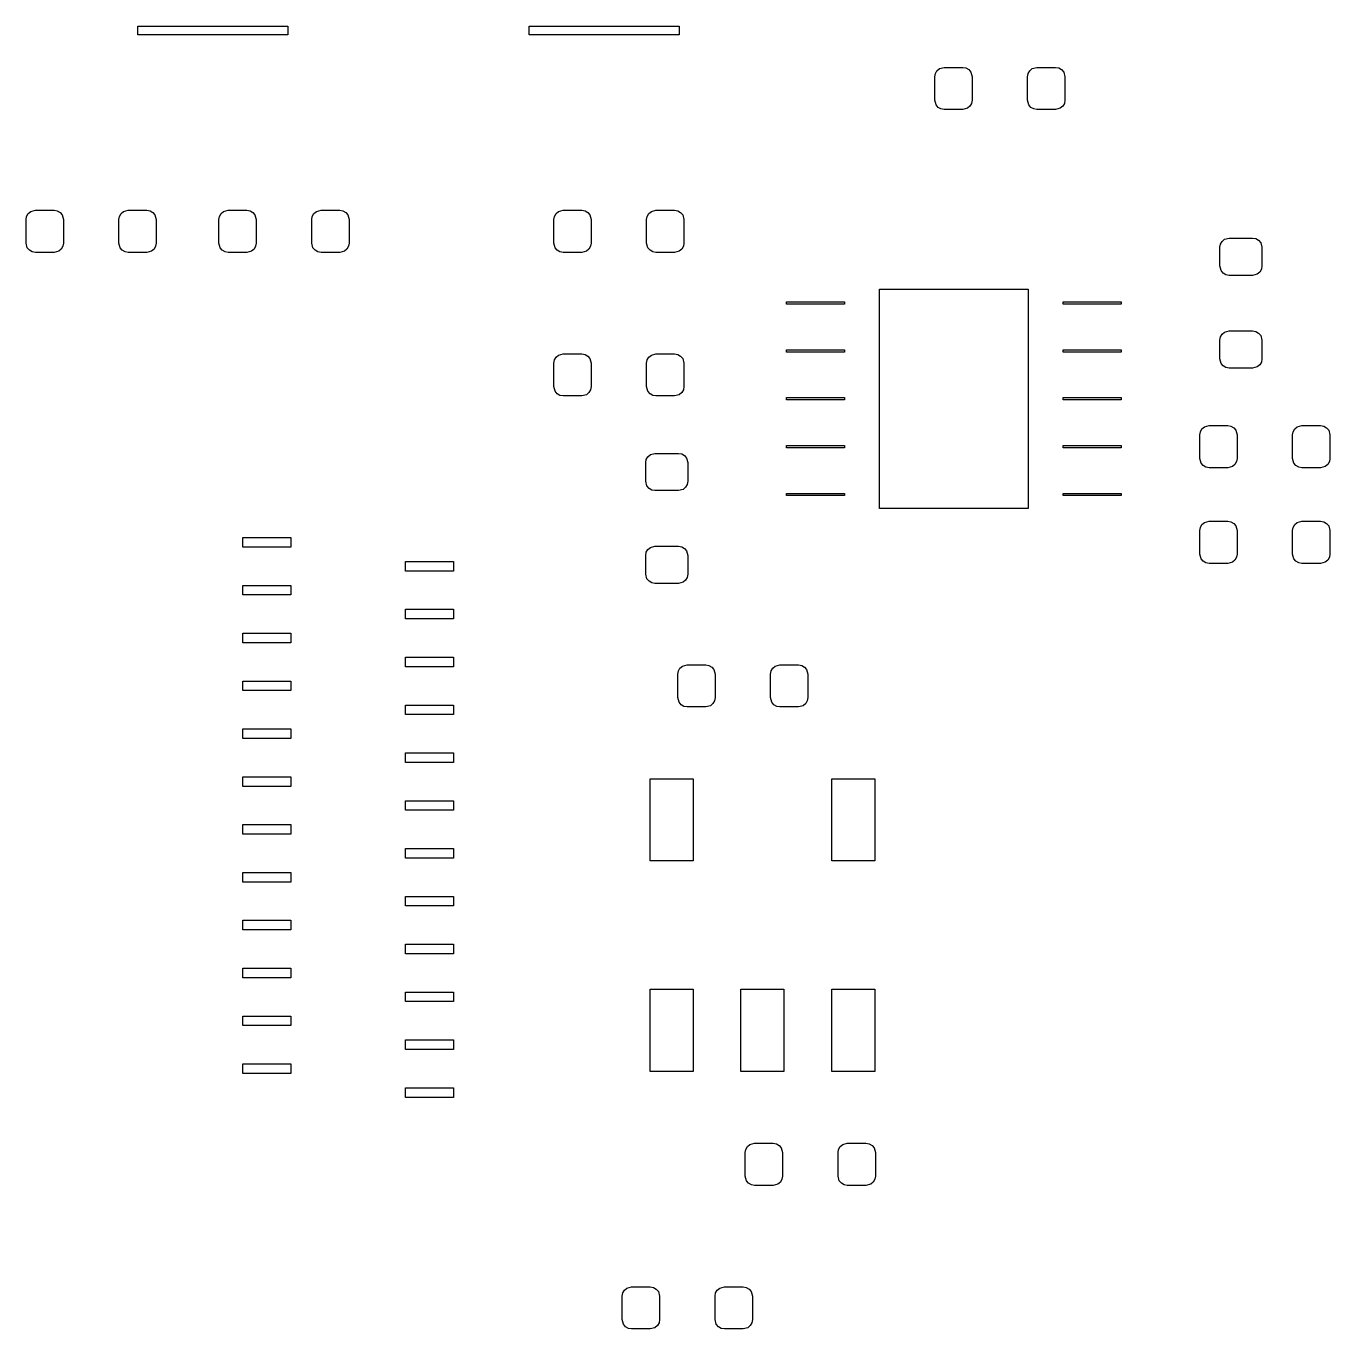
# Model space of a CAD drawing. Extents: x 104.3 to 170.7, y -125.2 to -97.2.
# Drawn here: x 157.03 to 170.66, y -124.83 to -111.22 of the extents above; entities that cross this region are included whole.
import ezdxf

# ---------------------------------------------------------------- set-up
doc = ezdxf.new("R2010")
doc.units = 0
doc.header["$MEASUREMENT"] = 0
doc.layers.add('BLACK', color=7, linetype='CONTINUOUS')

msp = doc.modelspace()

# ---------------------------------------------------------------- linework, layer by layer
at = {"layer": 'BLACK', "linetype": 'CONTINUOUS'}
for p, q in [((158.202, -111.305), (158.202, -111.215)), ((158.202, -111.215), (159.769, -111.215)), ((159.769, -111.305), (158.202, -111.305)), ((159.769, -111.215), (159.769, -111.305)), ((162.291, -111.305), (162.291, -111.215)), ((162.291, -111.215), (163.858, -111.215)), ((163.858, -111.305), (162.291, -111.305)), ((163.858, -111.215), (163.858, -111.305)), ((166.531, -111.745), (166.537, -111.712)), ((166.537, -111.712), (166.554, -111.682)), ((166.554, -111.682), (166.58, -111.66)), ((166.58, -111.66), (166.628, -111.647)), ((166.628, -111.647), (166.823, -111.647)), ((166.823, -111.647), (166.857, -111.653)), ((166.857, -111.653), (166.886, -111.67)), ((166.886, -111.67), (166.908, -111.696)), ((166.908, -111.696), (166.921, -111.745)), ((167.501, -111.745), (167.507, -111.712)), ((167.507, -111.712), (167.524, -111.682)), ((167.524, -111.682), (167.55, -111.66)), ((167.55, -111.66), (167.598, -111.647)), ((167.598, -111.647), (167.793, -111.647)), ((167.793, -111.647), (167.827, -111.653)), ((167.827, -111.653), (167.856, -111.67)), ((167.856, -111.67), (167.878, -111.696)), ((167.878, -111.696), (167.891, -111.745)), ((166.531, -111.99), (166.531, -111.745)), ((166.921, -111.745), (166.921, -111.99)), ((167.501, -111.99), (167.501, -111.745)), ((167.891, -111.745), (167.891, -111.99)), ((166.544, -112.039), (166.531, -111.99)), ((166.921, -111.99), (166.915, -112.023)), ((167.514, -112.039), (167.501, -111.99)), ((167.891, -111.99), (167.885, -112.023)), ((166.566, -112.065), (166.544, -112.039)), ((166.595, -112.081), (166.566, -112.065)), ((166.628, -112.087), (166.595, -112.081)), ((166.823, -112.087), (166.628, -112.087)), ((166.872, -112.074), (166.823, -112.087)), ((166.898, -112.053), (166.872, -112.074)), ((166.915, -112.023), (166.898, -112.053)), ((167.536, -112.065), (167.514, -112.039)), ((167.565, -112.081), (167.536, -112.065)), ((167.598, -112.087), (167.565, -112.081)), ((167.793, -112.087), (167.598, -112.087)), ((167.842, -112.074), (167.793, -112.087)), ((167.868, -112.053), (167.842, -112.074)), ((167.885, -112.023), (167.868, -112.053)), ((157.035, -113.237), (157.041, -113.204)), ((157.041, -113.204), (157.058, -113.175)), ((157.058, -113.175), (157.084, -113.153)), ((157.084, -113.153), (157.132, -113.14)), ((157.132, -113.14), (157.327, -113.14)), ((157.327, -113.14), (157.361, -113.146)), ((157.361, -113.146), (157.39, -113.163)), ((157.39, -113.163), (157.412, -113.189)), ((157.412, -113.189), (157.425, -113.237)), ((158.005, -113.237), (158.011, -113.204)), ((158.011, -113.204), (158.028, -113.175)), ((158.028, -113.175), (158.054, -113.153)), ((158.054, -113.153), (158.102, -113.14)), ((158.102, -113.14), (158.297, -113.14)), ((158.297, -113.14), (158.331, -113.146)), ((158.331, -113.146), (158.36, -113.163)), ((158.36, -113.163), (158.382, -113.189)), ((158.382, -113.189), (158.395, -113.237)), ((159.05, -113.237), (159.056, -113.204)), ((159.056, -113.204), (159.073, -113.175)), ((159.073, -113.175), (159.099, -113.153)), ((159.099, -113.153), (159.147, -113.14)), ((159.147, -113.14), (159.343, -113.14)), ((159.343, -113.14), (159.376, -113.146)), ((159.376, -113.146), (159.405, -113.163)), ((159.405, -113.163), (159.427, -113.189)), ((159.427, -113.189), (159.44, -113.237)), ((160.02, -113.237), (160.026, -113.204)), ((160.026, -113.204), (160.043, -113.175)), ((160.043, -113.175), (160.069, -113.153)), ((160.069, -113.153), (160.118, -113.14)), ((160.118, -113.14), (160.312, -113.14)), ((160.312, -113.14), (160.346, -113.146)), ((160.346, -113.146), (160.375, -113.163)), ((160.375, -113.163), (160.397, -113.189)), ((160.397, -113.189), (160.41, -113.237)), ((162.55, -113.237), (162.556, -113.204)), ((162.556, -113.204), (162.573, -113.175)), ((162.573, -113.175), (162.599, -113.153)), ((162.599, -113.153), (162.647, -113.14)), ((162.647, -113.14), (162.843, -113.14)), ((162.843, -113.14), (162.876, -113.146)), ((162.876, -113.146), (162.905, -113.163)), ((162.905, -113.163), (162.927, -113.189)), ((162.927, -113.189), (162.94, -113.237)), ((163.52, -113.237), (163.526, -113.204)), ((163.526, -113.204), (163.543, -113.175)), ((163.543, -113.175), (163.569, -113.153)), ((163.569, -113.153), (163.617, -113.14)), ((163.617, -113.14), (163.812, -113.14)), ((163.812, -113.14), (163.846, -113.146)), ((163.846, -113.146), (163.875, -113.163)), ((163.875, -113.163), (163.897, -113.189)), ((163.897, -113.189), (163.91, -113.237)), ((157.035, -113.483), (157.035, -113.237)), ((157.425, -113.237), (157.425, -113.483)), ((158.005, -113.483), (158.005, -113.237)), ((158.395, -113.237), (158.395, -113.483)), ((159.05, -113.483), (159.05, -113.237)), ((159.44, -113.237), (159.44, -113.483)), ((160.02, -113.483), (160.02, -113.237)), ((160.41, -113.237), (160.41, -113.483)), ((162.55, -113.483), (162.55, -113.237)), ((162.94, -113.237), (162.94, -113.483)), ((163.52, -113.483), (163.52, -113.237)), ((163.91, -113.237), (163.91, -113.483)), ((157.048, -113.531), (157.035, -113.483)), ((157.425, -113.483), (157.419, -113.516)), ((158.018, -113.531), (158.005, -113.483)), ((158.395, -113.483), (158.389, -113.516)), ((159.063, -113.531), (159.05, -113.483)), ((159.44, -113.483), (159.434, -113.516)), ((160.033, -113.531), (160.02, -113.483)), ((160.41, -113.483), (160.404, -113.516)), ((162.563, -113.531), (162.55, -113.483)), ((162.94, -113.483), (162.934, -113.516)), ((163.533, -113.531), (163.52, -113.483)), ((163.91, -113.483), (163.904, -113.516)), ((169.51, -113.527), (169.516, -113.494)), ((169.516, -113.494), (169.533, -113.465)), ((169.533, -113.465), (169.559, -113.443)), ((169.559, -113.443), (169.607, -113.43)), ((169.607, -113.43), (169.852, -113.43)), ((169.852, -113.43), (169.886, -113.436)), ((169.886, -113.436), (169.915, -113.453)), ((169.915, -113.453), (169.937, -113.479)), ((169.937, -113.479), (169.95, -113.527)), ((157.07, -113.557), (157.048, -113.531)), ((157.099, -113.574), (157.07, -113.557)), ((157.132, -113.58), (157.099, -113.574)), ((157.327, -113.58), (157.132, -113.58)), ((157.376, -113.567), (157.327, -113.58)), ((157.402, -113.545), (157.376, -113.567)), ((157.419, -113.516), (157.402, -113.545)), ((158.04, -113.557), (158.018, -113.531)), ((158.069, -113.574), (158.04, -113.557)), ((158.102, -113.58), (158.069, -113.574)), ((158.297, -113.58), (158.102, -113.58)), ((158.346, -113.567), (158.297, -113.58)), ((158.372, -113.545), (158.346, -113.567)), ((158.389, -113.516), (158.372, -113.545)), ((159.085, -113.557), (159.063, -113.531)), ((159.114, -113.574), (159.085, -113.557)), ((159.147, -113.58), (159.114, -113.574)), ((159.343, -113.58), (159.147, -113.58)), ((159.391, -113.567), (159.343, -113.58)), ((159.417, -113.545), (159.391, -113.567)), ((159.434, -113.516), (159.417, -113.545)), ((160.055, -113.557), (160.033, -113.531)), ((160.084, -113.574), (160.055, -113.557)), ((160.118, -113.58), (160.084, -113.574)), ((160.312, -113.58), (160.118, -113.58)), ((160.361, -113.567), (160.312, -113.58)), ((160.387, -113.545), (160.361, -113.567)), ((160.404, -113.516), (160.387, -113.545)), ((162.585, -113.557), (162.563, -113.531)), ((162.614, -113.574), (162.585, -113.557)), ((162.647, -113.58), (162.614, -113.574)), ((162.843, -113.58), (162.647, -113.58)), ((162.891, -113.567), (162.843, -113.58)), ((162.917, -113.545), (162.891, -113.567)), ((162.934, -113.516), (162.917, -113.545)), ((163.555, -113.557), (163.533, -113.531)), ((163.584, -113.574), (163.555, -113.557)), ((163.617, -113.58), (163.584, -113.574)), ((163.812, -113.58), (163.617, -113.58)), ((163.861, -113.567), (163.812, -113.58)), ((163.887, -113.545), (163.861, -113.567)), ((163.904, -113.516), (163.887, -113.545)), ((169.51, -113.722), (169.51, -113.527)), ((169.95, -113.527), (169.95, -113.722)), ((169.523, -113.771), (169.51, -113.722)), ((169.944, -113.756), (169.927, -113.785)), ((169.95, -113.722), (169.944, -113.756)), ((169.545, -113.797), (169.523, -113.771)), ((169.574, -113.814), (169.545, -113.797)), ((169.607, -113.82), (169.574, -113.814)), ((169.852, -113.82), (169.607, -113.82)), ((169.901, -113.807), (169.852, -113.82)), ((169.927, -113.785), (169.901, -113.807)), ((165.954, -116.255), (165.954, -113.965)), ((165.954, -113.965), (167.506, -113.965)), ((167.506, -113.965), (167.506, -116.255)), ((164.981, -114.122), (164.981, -114.098)), ((164.981, -114.098), (165.589, -114.098)), ((165.589, -114.122), (164.981, -114.122)), ((165.589, -114.098), (165.589, -114.122)), ((167.871, -114.122), (167.871, -114.098)), ((167.871, -114.098), (168.479, -114.098)), ((168.479, -114.122), (167.871, -114.122)), ((168.479, -114.098), (168.479, -114.122)), ((169.516, -114.464), (169.533, -114.435)), ((169.533, -114.435), (169.559, -114.413)), ((169.559, -114.413), (169.607, -114.4)), ((169.607, -114.4), (169.852, -114.4)), ((169.852, -114.4), (169.886, -114.406)), ((169.886, -114.406), (169.915, -114.423)), ((169.915, -114.423), (169.937, -114.449)), ((169.937, -114.449), (169.95, -114.497)), ((169.51, -114.497), (169.516, -114.464)), ((169.51, -114.692), (169.51, -114.497)), ((169.95, -114.497), (169.95, -114.692)), ((162.55, -114.737), (162.556, -114.704)), ((162.556, -114.704), (162.573, -114.675)), ((162.573, -114.675), (162.599, -114.653)), ((162.599, -114.653), (162.647, -114.64)), ((162.647, -114.64), (162.843, -114.64)), ((162.843, -114.64), (162.876, -114.646)), ((162.876, -114.646), (162.905, -114.663)), ((162.905, -114.663), (162.927, -114.689)), ((162.927, -114.689), (162.94, -114.737)), ((163.52, -114.737), (163.526, -114.704)), ((163.526, -114.704), (163.543, -114.675)), ((163.543, -114.675), (163.569, -114.653)), ((163.569, -114.653), (163.617, -114.64)), ((163.617, -114.64), (163.812, -114.64)), ((163.812, -114.64), (163.846, -114.646)), ((163.846, -114.646), (163.875, -114.663)), ((163.875, -114.663), (163.897, -114.689)), ((163.897, -114.689), (163.91, -114.737)), ((164.981, -114.622), (164.981, -114.598)), ((164.981, -114.598), (165.589, -114.598)), ((165.589, -114.622), (164.981, -114.622)), ((165.589, -114.598), (165.589, -114.622)), ((167.871, -114.622), (167.871, -114.598)), ((167.871, -114.598), (168.479, -114.598)), ((168.479, -114.622), (167.871, -114.622)), ((168.479, -114.598), (168.479, -114.622)), ((169.523, -114.741), (169.51, -114.692)), ((169.95, -114.692), (169.944, -114.726)), ((162.55, -114.983), (162.55, -114.737)), ((162.94, -114.737), (162.94, -114.983)), ((163.52, -114.983), (163.52, -114.737)), ((163.91, -114.737), (163.91, -114.983)), ((169.545, -114.767), (169.523, -114.741)), ((169.574, -114.784), (169.545, -114.767)), ((169.607, -114.79), (169.574, -114.784)), ((169.852, -114.79), (169.607, -114.79)), ((169.901, -114.777), (169.852, -114.79)), ((169.927, -114.755), (169.901, -114.777)), ((169.944, -114.726), (169.927, -114.755)), ((162.563, -115.031), (162.55, -114.983)), ((162.94, -114.983), (162.934, -115.016)), ((163.533, -115.031), (163.52, -114.983)), ((163.91, -114.983), (163.904, -115.016)), ((162.585, -115.057), (162.563, -115.031)), ((162.614, -115.074), (162.585, -115.057)), ((162.647, -115.08), (162.614, -115.074)), ((162.843, -115.08), (162.647, -115.08)), ((162.891, -115.067), (162.843, -115.08)), ((162.917, -115.045), (162.891, -115.067)), ((162.934, -115.016), (162.917, -115.045)), ((163.555, -115.057), (163.533, -115.031)), ((163.584, -115.074), (163.555, -115.057)), ((163.617, -115.08), (163.584, -115.074)), ((163.812, -115.08), (163.617, -115.08)), ((163.861, -115.067), (163.812, -115.08)), ((163.887, -115.045), (163.861, -115.067)), ((163.904, -115.016), (163.887, -115.045)), ((164.981, -115.122), (164.981, -115.098)), ((164.981, -115.098), (165.589, -115.098)), ((165.589, -115.122), (164.981, -115.122)), ((165.589, -115.098), (165.589, -115.122)), ((167.871, -115.122), (167.871, -115.098)), ((167.871, -115.098), (168.479, -115.098)), ((168.479, -115.122), (167.871, -115.122)), ((168.479, -115.098), (168.479, -115.122)), ((169.323, -115.425), (169.349, -115.403)), ((169.349, -115.403), (169.397, -115.39)), ((169.397, -115.39), (169.593, -115.39)), ((169.593, -115.39), (169.626, -115.396)), ((169.626, -115.396), (169.655, -115.413)), ((170.293, -115.425), (170.319, -115.403)), ((170.319, -115.403), (170.367, -115.39)), ((170.367, -115.39), (170.562, -115.39)), ((170.562, -115.39), (170.596, -115.396)), ((170.596, -115.396), (170.625, -115.413)), ((169.3, -115.487), (169.306, -115.454)), ((169.3, -115.733), (169.3, -115.487)), ((169.306, -115.454), (169.323, -115.425)), ((169.655, -115.413), (169.677, -115.439)), ((169.677, -115.439), (169.69, -115.487)), ((169.69, -115.487), (169.69, -115.733)), ((170.27, -115.487), (170.276, -115.454)), ((170.27, -115.733), (170.27, -115.487)), ((170.276, -115.454), (170.293, -115.425)), ((170.625, -115.413), (170.647, -115.439)), ((170.647, -115.439), (170.66, -115.487)), ((170.66, -115.487), (170.66, -115.733)), ((164.981, -115.622), (164.981, -115.598)), ((164.981, -115.598), (165.589, -115.598)), ((165.589, -115.622), (164.981, -115.622)), ((165.589, -115.598), (165.589, -115.622)), ((167.871, -115.622), (167.871, -115.598)), ((167.871, -115.598), (168.479, -115.598)), ((168.479, -115.622), (167.871, -115.622)), ((168.479, -115.598), (168.479, -115.622)), ((163.51, -115.777), (163.516, -115.744)), ((163.51, -115.972), (163.51, -115.777)), ((163.516, -115.744), (163.533, -115.715)), ((163.533, -115.715), (163.559, -115.693)), ((163.559, -115.693), (163.607, -115.68)), ((163.607, -115.68), (163.852, -115.68)), ((163.852, -115.68), (163.886, -115.686)), ((163.886, -115.686), (163.915, -115.703)), ((163.915, -115.703), (163.937, -115.729)), ((163.937, -115.729), (163.95, -115.777)), ((163.95, -115.777), (163.95, -115.972)), ((169.313, -115.781), (169.3, -115.733)), ((169.335, -115.807), (169.313, -115.781)), ((169.364, -115.824), (169.335, -115.807)), ((169.667, -115.795), (169.641, -115.817)), ((169.684, -115.766), (169.667, -115.795)), ((169.69, -115.733), (169.684, -115.766)), ((170.283, -115.781), (170.27, -115.733)), ((170.305, -115.807), (170.283, -115.781)), ((170.334, -115.824), (170.305, -115.807)), ((170.637, -115.795), (170.611, -115.817)), ((170.654, -115.766), (170.637, -115.795)), ((170.66, -115.733), (170.654, -115.766)), ((169.397, -115.83), (169.364, -115.824)), ((169.593, -115.83), (169.397, -115.83)), ((169.641, -115.817), (169.593, -115.83)), ((170.367, -115.83), (170.334, -115.824)), ((170.562, -115.83), (170.367, -115.83)), ((170.611, -115.817), (170.562, -115.83)), ((163.523, -116.021), (163.51, -115.972)), ((163.545, -116.047), (163.523, -116.021)), ((163.574, -116.064), (163.545, -116.047)), ((163.607, -116.07), (163.574, -116.064)), ((163.852, -116.07), (163.607, -116.07)), ((163.901, -116.057), (163.852, -116.07)), ((163.927, -116.035), (163.901, -116.057)), ((163.944, -116.006), (163.927, -116.035)), ((163.95, -115.972), (163.944, -116.006)), ((164.981, -116.122), (164.981, -116.098)), ((164.981, -116.098), (165.589, -116.098)), ((165.589, -116.122), (164.981, -116.122)), ((165.589, -116.098), (165.589, -116.122)), ((167.871, -116.122), (167.871, -116.098)), ((167.871, -116.098), (168.479, -116.098)), ((168.479, -116.122), (167.871, -116.122)), ((168.479, -116.098), (168.479, -116.122)), ((167.506, -116.255), (165.954, -116.255)), ((169.3, -116.487), (169.306, -116.454)), ((169.3, -116.733), (169.3, -116.487)), ((169.306, -116.454), (169.323, -116.425)), ((169.323, -116.425), (169.349, -116.403)), ((169.349, -116.403), (169.397, -116.39)), ((169.397, -116.39), (169.593, -116.39)), ((169.593, -116.39), (169.626, -116.396)), ((169.626, -116.396), (169.655, -116.413)), ((169.655, -116.413), (169.677, -116.439)), ((169.677, -116.439), (169.69, -116.487)), ((169.69, -116.487), (169.69, -116.733)), ((170.27, -116.487), (170.276, -116.454)), ((170.27, -116.733), (170.27, -116.487)), ((170.276, -116.454), (170.293, -116.425)), ((170.293, -116.425), (170.319, -116.403)), ((170.319, -116.403), (170.367, -116.39)), ((170.367, -116.39), (170.562, -116.39)), ((170.562, -116.39), (170.596, -116.396)), ((170.596, -116.396), (170.625, -116.413)), ((170.625, -116.413), (170.647, -116.439)), ((170.647, -116.439), (170.66, -116.487)), ((170.66, -116.487), (170.66, -116.733)), ((159.3, -116.66), (159.3, -116.56)), ((159.3, -116.56), (159.8, -116.56)), ((159.8, -116.56), (159.8, -116.66)), ((159.8, -116.66), (159.3, -116.66)), ((163.51, -116.747), (163.516, -116.714)), ((163.51, -116.942), (163.51, -116.747)), ((163.516, -116.714), (163.533, -116.685)), ((163.533, -116.685), (163.559, -116.663)), ((163.559, -116.663), (163.607, -116.65)), ((163.607, -116.65), (163.852, -116.65)), ((163.852, -116.65), (163.886, -116.656)), ((163.886, -116.656), (163.915, -116.673)), ((163.915, -116.673), (163.937, -116.699)), ((163.937, -116.699), (163.95, -116.747)), ((163.95, -116.747), (163.95, -116.942)), ((169.313, -116.781), (169.3, -116.733)), ((169.684, -116.766), (169.667, -116.795)), ((169.69, -116.733), (169.684, -116.766)), ((170.283, -116.781), (170.27, -116.733)), ((170.654, -116.766), (170.637, -116.795)), ((170.66, -116.733), (170.654, -116.766)), ((161, -116.91), (161, -116.81)), ((161, -116.81), (161.5, -116.81)), ((161.5, -116.81), (161.5, -116.91)), ((169.335, -116.807), (169.313, -116.781)), ((169.364, -116.824), (169.335, -116.807)), ((169.397, -116.83), (169.364, -116.824)), ((169.593, -116.83), (169.397, -116.83)), ((169.641, -116.817), (169.593, -116.83)), ((169.667, -116.795), (169.641, -116.817)), ((170.305, -116.807), (170.283, -116.781)), ((170.334, -116.824), (170.305, -116.807)), ((170.367, -116.83), (170.334, -116.824)), ((170.562, -116.83), (170.367, -116.83)), ((170.611, -116.817), (170.562, -116.83)), ((170.637, -116.795), (170.611, -116.817)), ((161.5, -116.91), (161, -116.91)), ((163.523, -116.991), (163.51, -116.942)), ((163.545, -117.017), (163.523, -116.991)), ((163.574, -117.034), (163.545, -117.017)), ((163.607, -117.04), (163.574, -117.034)), ((163.901, -117.027), (163.852, -117.04)), ((163.927, -117.005), (163.901, -117.027)), ((163.944, -116.976), (163.927, -117.005)), ((163.95, -116.942), (163.944, -116.976)), ((159.3, -117.16), (159.3, -117.06)), ((159.3, -117.06), (159.8, -117.06)), ((159.8, -117.16), (159.3, -117.16)), ((159.8, -117.06), (159.8, -117.16)), ((163.852, -117.04), (163.607, -117.04)), ((161, -117.41), (161, -117.31)), ((161, -117.31), (161.5, -117.31)), ((161.5, -117.31), (161.5, -117.41)), ((161.5, -117.41), (161, -117.41)), ((159.3, -117.66), (159.3, -117.56)), ((159.3, -117.56), (159.8, -117.56)), ((159.8, -117.56), (159.8, -117.66)), ((159.8, -117.66), (159.3, -117.66)), ((161, -117.91), (161, -117.81)), ((161, -117.81), (161.5, -117.81)), ((161.5, -117.81), (161.5, -117.91)), ((161.5, -117.91), (161, -117.91)), ((163.845, -117.987), (163.851, -117.954)), ((163.845, -118.233), (163.845, -117.987)), ((163.851, -117.954), (163.868, -117.925)), ((163.868, -117.925), (163.894, -117.903)), ((163.894, -117.903), (163.942, -117.89)), ((163.942, -117.89), (164.137, -117.89)), ((164.137, -117.89), (164.171, -117.896)), ((164.171, -117.896), (164.2, -117.913)), ((164.2, -117.913), (164.222, -117.939)), ((164.222, -117.939), (164.235, -117.987)), ((164.235, -117.987), (164.235, -118.233)), ((164.815, -117.987), (164.821, -117.954)), ((164.815, -118.233), (164.815, -117.987)), ((164.821, -117.954), (164.838, -117.925)), ((164.838, -117.925), (164.864, -117.903)), ((164.864, -117.903), (164.912, -117.89)), ((164.912, -117.89), (165.107, -117.89)), ((165.107, -117.89), (165.141, -117.896)), ((165.141, -117.896), (165.17, -117.913)), ((165.17, -117.913), (165.192, -117.939)), ((165.192, -117.939), (165.205, -117.987)), ((165.205, -117.987), (165.205, -118.233)), ((159.3, -118.16), (159.3, -118.06)), ((159.3, -118.06), (159.8, -118.06)), ((159.8, -118.06), (159.8, -118.16)), ((159.8, -118.16), (159.3, -118.16)), ((163.858, -118.281), (163.845, -118.233)), ((164.235, -118.233), (164.229, -118.266)), ((164.828, -118.281), (164.815, -118.233)), ((165.205, -118.233), (165.199, -118.266)), ((161, -118.41), (161, -118.31)), ((161, -118.31), (161.5, -118.31)), ((161.5, -118.31), (161.5, -118.41)), ((163.88, -118.307), (163.858, -118.281)), ((163.909, -118.324), (163.88, -118.307)), ((163.942, -118.33), (163.909, -118.324)), ((164.137, -118.33), (163.942, -118.33)), ((164.186, -118.317), (164.137, -118.33)), ((164.212, -118.295), (164.186, -118.317)), ((164.229, -118.266), (164.212, -118.295)), ((164.85, -118.307), (164.828, -118.281)), ((164.879, -118.324), (164.85, -118.307)), ((164.912, -118.33), (164.879, -118.324)), ((165.107, -118.33), (164.912, -118.33)), ((165.156, -118.317), (165.107, -118.33)), ((165.182, -118.295), (165.156, -118.317)), ((165.199, -118.266), (165.182, -118.295)), ((161.5, -118.41), (161, -118.41)), ((159.3, -118.66), (159.3, -118.56)), ((159.3, -118.56), (159.8, -118.56)), ((159.8, -118.66), (159.3, -118.66)), ((159.8, -118.56), (159.8, -118.66)), ((161, -118.91), (161, -118.81)), ((161, -118.81), (161.5, -118.81)), ((161.5, -118.81), (161.5, -118.91)), ((161.5, -118.91), (161, -118.91)), ((159.3, -119.16), (159.3, -119.06)), ((159.3, -119.06), (159.8, -119.06)), ((159.8, -119.06), (159.8, -119.16)), ((163.555, -119.94), (163.555, -119.08)), ((163.555, -119.08), (164.005, -119.08)), ((164.005, -119.08), (164.005, -119.94)), ((165.455, -119.94), (165.455, -119.08)), ((165.455, -119.08), (165.905, -119.08)), ((165.905, -119.08), (165.905, -119.94)), ((159.8, -119.16), (159.3, -119.16)), ((161, -119.41), (161, -119.31)), ((161, -119.31), (161.5, -119.31)), ((161.5, -119.31), (161.5, -119.41)), ((161.5, -119.41), (161, -119.41)), ((159.3, -119.66), (159.3, -119.56)), ((159.3, -119.56), (159.8, -119.56)), ((159.8, -119.56), (159.8, -119.66)), ((159.8, -119.66), (159.3, -119.66)), ((161, -119.91), (161, -119.81)), ((161, -119.81), (161.5, -119.81)), ((161.5, -119.81), (161.5, -119.91)), ((161.5, -119.91), (161, -119.91)), ((164.005, -119.94), (163.555, -119.94)), ((165.905, -119.94), (165.455, -119.94)), ((159.3, -120.16), (159.3, -120.06)), ((159.3, -120.06), (159.8, -120.06)), ((159.8, -120.16), (159.3, -120.16)), ((159.8, -120.06), (159.8, -120.16)), ((161, -120.41), (161, -120.31)), ((161, -120.31), (161.5, -120.31)), ((161.5, -120.41), (161, -120.41)), ((161.5, -120.31), (161.5, -120.41)), ((159.3, -120.66), (159.3, -120.56)), ((159.3, -120.56), (159.8, -120.56)), ((159.8, -120.56), (159.8, -120.66)), ((159.8, -120.66), (159.3, -120.66)), ((161, -120.91), (161, -120.81)), ((161, -120.81), (161.5, -120.81)), ((161.5, -120.81), (161.5, -120.91)), ((161.5, -120.91), (161, -120.91)), ((159.3, -121.16), (159.3, -121.06)), ((159.3, -121.06), (159.8, -121.06)), ((159.8, -121.06), (159.8, -121.16)), ((159.8, -121.16), (159.3, -121.16)), ((161, -121.41), (161, -121.31)), ((161, -121.31), (161.5, -121.31)), ((161.5, -121.31), (161.5, -121.41)), ((163.555, -122.14), (163.555, -121.28)), ((163.555, -121.28), (164.005, -121.28)), ((164.005, -121.28), (164.005, -122.14)), ((164.505, -122.14), (164.505, -121.28)), ((164.505, -121.28), (164.955, -121.28)), ((164.955, -121.28), (164.955, -122.14)), ((165.455, -122.14), (165.455, -121.28)), ((165.455, -121.28), (165.905, -121.28)), ((165.905, -121.28), (165.905, -122.14)), ((161.5, -121.41), (161, -121.41)), ((159.3, -121.66), (159.3, -121.56)), ((159.3, -121.56), (159.8, -121.56)), ((159.8, -121.66), (159.3, -121.66)), ((159.8, -121.56), (159.8, -121.66)), ((161, -121.91), (161, -121.81)), ((161, -121.81), (161.5, -121.81)), ((161.5, -121.91), (161, -121.91)), ((161.5, -121.81), (161.5, -121.91)), ((159.3, -122.16), (159.3, -122.06)), ((159.3, -122.06), (159.8, -122.06)), ((159.8, -122.06), (159.8, -122.16)), ((159.8, -122.16), (159.3, -122.16)), ((164.005, -122.14), (163.555, -122.14)), ((164.955, -122.14), (164.505, -122.14)), ((165.905, -122.14), (165.455, -122.14)), ((161, -122.41), (161, -122.31)), ((161, -122.31), (161.5, -122.31)), ((161.5, -122.31), (161.5, -122.41)), ((161.5, -122.41), (161, -122.41)), ((164.599, -122.903), (164.647, -122.89)), ((164.647, -122.89), (164.843, -122.89)), ((164.843, -122.89), (164.876, -122.896)), ((164.876, -122.896), (164.905, -122.913)), ((165.569, -122.903), (165.617, -122.89)), ((165.617, -122.89), (165.812, -122.89)), ((165.812, -122.89), (165.846, -122.896)), ((165.846, -122.896), (165.875, -122.913)), ((164.55, -122.987), (164.556, -122.954)), ((164.55, -123.232), (164.55, -122.987)), ((164.556, -122.954), (164.573, -122.925)), ((164.573, -122.925), (164.599, -122.903)), ((164.905, -122.913), (164.927, -122.939)), ((164.927, -122.939), (164.94, -122.987)), ((164.94, -122.987), (164.94, -123.232)), ((165.52, -122.987), (165.526, -122.954)), ((165.52, -123.232), (165.52, -122.987)), ((165.526, -122.954), (165.543, -122.925)), ((165.543, -122.925), (165.569, -122.903)), ((165.875, -122.913), (165.897, -122.939)), ((165.897, -122.939), (165.91, -122.987)), ((165.91, -122.987), (165.91, -123.232)), ((164.563, -123.281), (164.55, -123.232)), ((164.585, -123.307), (164.563, -123.281)), ((164.917, -123.295), (164.891, -123.317)), ((164.934, -123.266), (164.917, -123.295)), ((164.94, -123.232), (164.934, -123.266)), ((165.533, -123.281), (165.52, -123.232)), ((165.555, -123.307), (165.533, -123.281)), ((165.887, -123.295), (165.861, -123.317)), ((165.904, -123.266), (165.887, -123.295)), ((165.91, -123.232), (165.904, -123.266)), ((164.614, -123.324), (164.585, -123.307)), ((164.647, -123.33), (164.614, -123.324)), ((164.843, -123.33), (164.647, -123.33)), ((164.891, -123.317), (164.843, -123.33)), ((165.584, -123.324), (165.555, -123.307)), ((165.617, -123.33), (165.584, -123.324)), ((165.812, -123.33), (165.617, -123.33)), ((165.861, -123.317), (165.812, -123.33)), ((163.314, -124.403), (163.362, -124.39)), ((163.362, -124.39), (163.558, -124.39)), ((163.558, -124.39), (163.591, -124.396)), ((163.591, -124.396), (163.62, -124.413)), ((164.284, -124.403), (164.332, -124.39)), ((164.332, -124.39), (164.528, -124.39)), ((164.528, -124.39), (164.561, -124.396)), ((164.561, -124.396), (164.59, -124.413)), ((163.265, -124.487), (163.271, -124.454)), ((163.265, -124.732), (163.265, -124.487)), ((163.271, -124.454), (163.288, -124.425)), ((163.288, -124.425), (163.314, -124.403)), ((163.62, -124.413), (163.642, -124.439)), ((163.642, -124.439), (163.655, -124.487)), ((163.655, -124.487), (163.655, -124.732)), ((164.235, -124.487), (164.241, -124.454)), ((164.235, -124.732), (164.235, -124.487)), ((164.241, -124.454), (164.258, -124.425)), ((164.258, -124.425), (164.284, -124.403)), ((164.59, -124.413), (164.612, -124.439)), ((164.612, -124.439), (164.625, -124.487)), ((164.625, -124.487), (164.625, -124.732)), ((163.278, -124.781), (163.265, -124.732)), ((163.3, -124.807), (163.278, -124.781)), ((163.632, -124.795), (163.606, -124.817)), ((163.649, -124.766), (163.632, -124.795)), ((163.655, -124.732), (163.649, -124.766)), ((164.248, -124.781), (164.235, -124.732)), ((164.27, -124.807), (164.248, -124.781)), ((164.602, -124.795), (164.576, -124.817)), ((164.619, -124.766), (164.602, -124.795)), ((164.625, -124.732), (164.619, -124.766)), ((163.329, -124.824), (163.3, -124.807)), ((163.362, -124.83), (163.329, -124.824)), ((163.558, -124.83), (163.362, -124.83)), ((163.606, -124.817), (163.558, -124.83)), ((164.299, -124.824), (164.27, -124.807)), ((164.332, -124.83), (164.299, -124.824)), ((164.528, -124.83), (164.332, -124.83)), ((164.576, -124.817), (164.528, -124.83))]:
    msp.add_line(p, q, dxfattribs=at)

doc.saveas('drawing.dxf')
